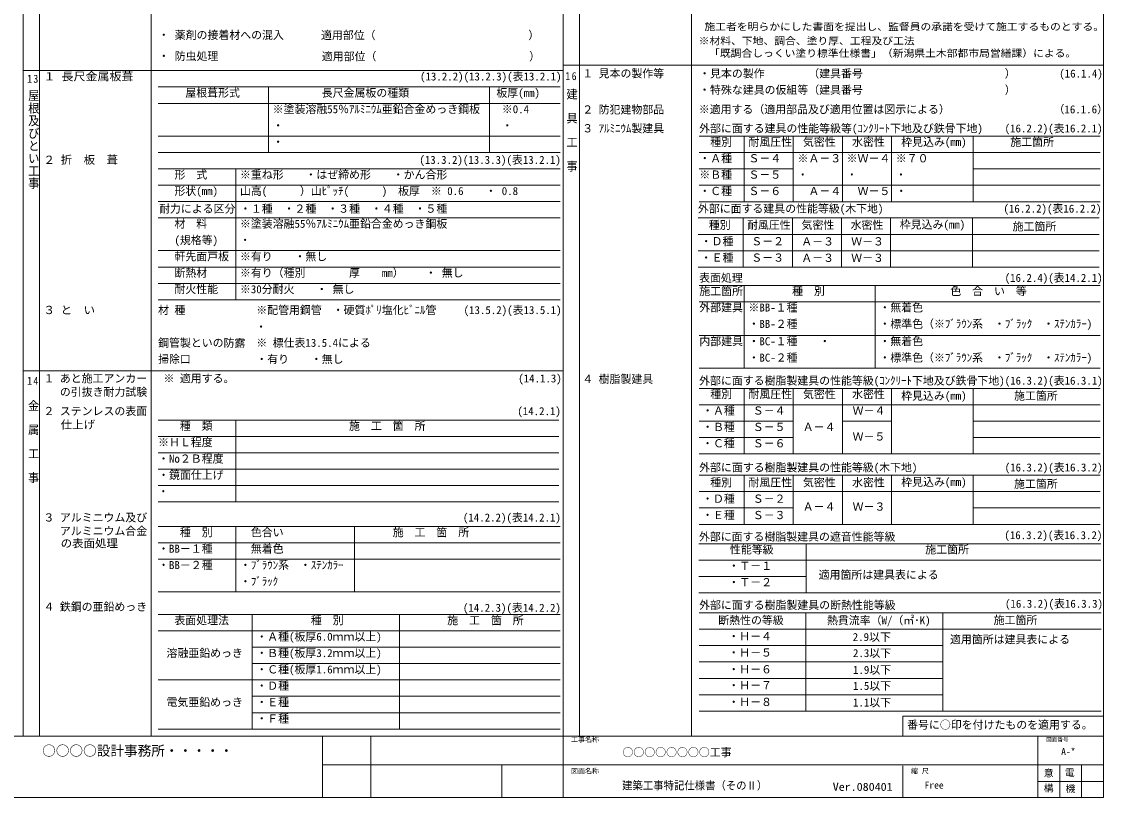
# Model space of a CAD drawing. Units: millimetres on the paper. Extents: x -395 to 397, y -284 to 286.
# Drawn here: x 0.9 to 397.4, y -283.7 to 0.7 of the extents above; entities that cross this region are included whole.
import ezdxf
from ezdxf.enums import TextEntityAlignment as Align

# ---------------------------------------------------------------- set-up
doc = ezdxf.new("R2010")
doc.units = ezdxf.units.MM
for name, color, linetype, lineweight in [('0-1', 4, 'Continuous', 9), ('0-2_文字', 7, 'Continuous', 9), ('0-F_ﾀｲﾄﾙ', 5, 'Continuous', 9)]:
    doc.layers.add(name, color=color, linetype=linetype, lineweight=lineweight)
doc.styles.add('@ＭＳ ゴシック', font='')
doc.styles.add('ＭＳ ゴシック', font='')
doc.styles.get('@ＭＳ ゴシック').set_extended_font_data('@MS Gothic')
doc.styles.get('ＭＳ ゴシック').set_extended_font_data('MS Gothic')

msp = doc.modelspace()

# ---------------------------------------------------------------- linework, layer by layer
at = {"layer": '0-1'}
for p, q in [((1.369, 286.235), (1.369, -261.265)), ((7.369, 286.235), (7.369, -261.265)), ((48.369, 286.235), (48.369, -261.265)), ((199.369, 286.235), (199.369, -261.265)), ((205.369, 286.235), (205.369, -261.265)), ((246.369, 286.235), (246.369, -261.265)), ((199.369, -15.258), (397.369, -15.258)), ((1.369, -17.265), (199.369, -17.265)), ((50.869, -23.265), (198.245, -23.265)), ((91.369, -23.265), (91.369, -47.265)), ((172.34, -23.265), (172.34, -47.265)), ((50.869, -29.265), (198.245, -29.265)), ((50.869, -41.265), (198.245, -41.265)), ((249.192, -41.319), (396.194, -41.319)), ((265.692, -41.319), (265.692, -65.319)), ((283.692, -41.319), (283.692, -65.319)), ((301.692, -41.319), (301.692, -65.319)), ((319.692, -41.319), (319.692, -65.319)), ((349.692, -41.319), (349.692, -65.319)), ((50.869, -47.265), (198.245, -47.265)), ((249.192, -47.319), (396.194, -47.319)), ((50.869, -53.265), (198.245, -53.265)), ((79.369, -53.265), (79.369, -101.265)), ((249.192, -53.319), (283.692, -53.319)), ((349.692, -53.319), (396.194, -53.319)), ((50.869, -59.265), (198.245, -59.265)), ((249.192, -59.319), (396.194, -59.319)), ((50.869, -65.265), (198.245, -65.265)), ((249.192, -65.319), (396.194, -65.319)), ((50.869, -71.265), (198.245, -71.265)), ((248.869, -71.296), (395.871, -71.296)), ((265.369, -71.296), (265.369, -89.296)), ((283.369, -71.296), (283.369, -89.296)), ((301.369, -71.296), (301.369, -89.296)), ((319.369, -71.296), (319.369, -89.296)), ((349.369, -71.431), (349.369, -89.296)), ((248.869, -77.296), (395.871, -77.296)), ((50.869, -83.265), (198.245, -83.265)), ((248.869, -83.296), (283.369, -83.296)), ((283.369, -83.296), (395.871, -83.296)), ((50.869, -89.265), (198.245, -89.265)), ((248.869, -89.296), (283.369, -89.296)), ((283.369, -89.296), (395.871, -89.296)), ((50.869, -95.265), (198.245, -95.265)), ((249.192, -96.003), (396.194, -96.003)), ((265.692, -96.003), (265.692, -126.381)), ((313.692, -96.003), (313.692, -126.373)), ((50.869, -101.265), (198.245, -101.265)), ((249.192, -102.003), (396.194, -102.003)), ((249.192, -114.381), (396.194, -114.381)), ((249.192, -126.381), (396.194, -126.381)), ((1.369, -127.382), (199.369, -127.382)), ((249.192, -133.803), (396.194, -133.803)), ((265.692, -133.803), (265.692, -157.803)), ((283.692, -133.803), (283.692, -157.803)), ((301.692, -133.803), (301.692, -157.803)), ((319.692, -133.803), (319.692, -157.803)), ((349.692, -133.803), (349.692, -157.803)), ((249.192, -139.803), (396.194, -139.803)), ((50.869, -145.382), (197.766, -145.382)), ((79.369, -145.382), (79.369, -175.382)), ((249.192, -145.803), (283.692, -145.803)), ((301.692, -145.803), (319.692, -145.803)), ((349.692, -145.803), (396.194, -145.803)), ((50.869, -151.382), (197.766, -151.382)), ((249.192, -151.803), (283.692, -151.803)), ((349.692, -151.803), (396.194, -151.803)), ((50.869, -157.382), (197.766, -157.382)), ((249.192, -157.803), (396.194, -157.803)), ((50.869, -163.382), (197.766, -163.382)), ((249.192, -165.598), (396.194, -165.598)), ((265.692, -165.598), (265.692, -183.598)), ((283.692, -165.598), (283.692, -183.598)), ((301.692, -165.598), (301.692, -183.598)), ((319.692, -165.598), (319.692, -183.598)), ((349.692, -165.732), (349.692, -183.598)), ((50.869, -169.382), (197.766, -169.382)), ((249.192, -171.598), (396.194, -171.598)), ((50.869, -175.382), (197.766, -175.382)), ((249.192, -177.598), (283.692, -177.598)), ((349.692, -177.598), (396.194, -177.598)), ((50.869, -184.382), (198.245, -184.382)), ((79.369, -184.382), (79.369, -208.382)), ((122.845, -184.382), (122.845, -208.382)), ((249.192, -183.598), (283.692, -183.598)), ((283.692, -183.598), (396.194, -183.598)), ((50.869, -190.382), (198.245, -190.382)), ((249.126, -190.724), (396.475, -190.724)), ((288.411, -208.724), (288.411, -190.724)), ((50.869, -196.382), (198.245, -196.382)), ((249.126, -196.724), (396.475, -196.724)), ((249.126, -202.724), (288.411, -202.724)), ((50.869, -208.382), (198.245, -208.382)), ((249.126, -208.724), (396.475, -208.724)), ((50.869, -216.634), (198.245, -216.634)), ((85.369, -216.634), (85.369, -258.634)), ((139.369, -216.634), (139.369, -258.634)), ((249.192, -216.051), (396.541, -216.051)), ((288.329, -252.051), (288.329, -216.051)), ((338.545, -252.051), (338.545, -216.051)), ((50.869, -222.634), (198.245, -222.634)), ((249.192, -222.051), (396.541, -222.051)), ((85.369, -228.634), (198.245, -228.634)), ((249.192, -228.051), (338.545, -228.051)), ((85.369, -234.634), (198.245, -234.634)), ((249.192, -234.051), (338.545, -234.051)), ((50.869, -240.634), (198.245, -240.634)), ((249.192, -240.051), (338.545, -240.051)), ((85.369, -246.634), (198.245, -246.634)), ((249.192, -246.051), (338.545, -246.051)), ((249.192, -246.051), (338.545, -246.051)), ((85.369, -252.634), (198.245, -252.634)), ((249.192, -252.051), (396.541, -252.051)), ((249.192, -252.051), (396.541, -252.051)), ((50.869, -258.634), (198.245, -258.634))]:
    msp.add_line(p, q, dxfattribs=at)
at = {"layer": '0-2_文字', "color": 4}
msp.add_line((301.768, -145.76), (319.768, -145.76), dxfattribs=at)
at = {"layer": '0-F_ﾀｲﾄﾙ', "color": 7}
for p, q in [((-394.631, -261.265), (397.369, -261.265)), ((-394.631, -261.265), (397.369, -261.265)), ((111.119, -261.265), (111.119, -283.681)), ((128.869, -261.265), (128.869, -283.681)), ((199.369, -259.665), (199.369, -283.681)), ((373.369, -261.265), (373.369, -283.681)), ((111.119, -271.765), (397.369, -271.765)), ((176.869, -271.765), (176.869, -283.681)), ((323.836, -272.149), (323.836, -283.681)), ((381.369, -271.765), (381.369, -283.681)), ((389.369, -271.765), (389.369, -283.681)), ((373.369, -277.915), (397.369, -277.915)), ((397.369, -283.681), (-394.631, -283.681))]:
    msp.add_line(p, q, dxfattribs=at)
for points in [[(-81.537, 286.235), (397.369, 286.235), (397.369, -283.681)], [(397.369, -253.873), (323.836, -253.873), (323.836, -261.265)]]:
    msp.add_lwpolyline(points, dxfattribs=at)

# ---------------------------------------------------------------- texts
at = {"layer": '0-2_文字', "style": 'ＭＳ ゴシック'}
for s, height, width, p in [('施工者を明らかにした書面を提出し、監督員の承諾を受けて施工するものとする。', 2.639, 1.1, (251.132, -3.292)), ('※材料、下地、調合、塗り厚、工程及び工法', 2.639, 1.1, (249.019, -8.491)), ('\u3000「既調合しっくい塗り標準仕様書」（新潟県土木部都市局営繕課）による。', 2.639, 1.1, (248.869, -13.02)), ('１ 長尺金属板葺', 2.933, 1.1, (8.869, -21.765)), ('２ 折\u3000板\u3000葺', 2.933, 1.05, (8.869, -52.333)), ('・', 2.933, 0.95, (285.268, -57.775)), ('・', 2.933, 0.95, (303.268, -57.775)), ('・', 2.933, 0.95, (321.268, -57.775)), ('・', 2.933, 0.95, (80.869, -81.765)), ('３ と\u3000い', 2.933, 1.05, (8.869, -107.401)), ('\u3000 仕上げ', 2.933, 1.05, (8.869, -149.406)), ('・', 2.933, 0.95, (50.869, -173.882)), ('\u3000 の表面処理', 2.933, 1.05, (8.869, -192.911))]:
    msp.add_text(s, height=height, dxfattribs=dict(at, width=width)).set_placement(p, align=Align.BOTTOM_LEFT)
for s, p in [('・ 薬剤の接着材への混入', (50.976, -6.573)), ('\u3000適用部位（\u3000\u3000\u3000\u3000\u3000\u3000\u3000\u3000\u3000\u3000\u3000\u3000\u3000\u3000） ', (106.582, -6.634)), ('・ 防虫処理', (50.976, -14.307)), ('\u3000適用部位（\u3000\u3000\u3000\u3000\u3000\u3000\u3000\u3000\u3000\u3000\u3000\u3000\u3000\u3000） ', (106.9, -14.402)), ('\u3000\u3000\u3000\u3000\u3000\u3000\u3000\u3000\u3000\u3000\u3000\u3000\u3000\u3000\u3000\u3000\u3000\u3000\u3000\u3000\u3000\u3000\u3000\u3000(13.2.2)(13.2.3)(表13.2.1)', (50.869, -21.765)), ('１ 見本の製作等', (206.373, -20.646)), ('・見本の製作\u3000\u3000\u3000\u3000（建具番号\u3000\u3000\u3000\u3000\u3000\u3000\u3000\u3000\u3000\u3000\u3000\u3000\u3000）\u3000\u3000  \u3000(16.1.4)', (249.192, -20.689)), ('\u3000屋根葺形式', (56.869, -27.765)), ('長尺金属板の種類', (110.869, -27.765)), ('\u3000板厚(mm)', (170.869, -27.765)), ('・特殊な建具の仮組等（建具番号\u3000\u3000\u3000\u3000\u3000\u3000\u3000\u3000\u3000\u3000\u3000\u3000\u3000）', (249.192, -26.689)), ('※塗装溶融55％ｱﾙﾐﾆｳﾑ亜鉛合金めっき鋼板', (92.869, -33.765)), ('※0.4', (176.869, -33.765)), ('２ 防犯建物部品', (206.373, -33.908)), ('※適用する（適用部品及び適用位置は図示による）\u3000 \u3000\u3000\u3000\u3000\u3000\u3000\u3000\u3000（16.1.6）', (249.081, -33.813)), ('・\u3000\u3000\u3000\u3000\u3000\u3000', (92.869, -39.765)), ('・\u3000', (176.869, -39.765)), ('３ ｱﾙﾐﾆｳﾑ製建具', (206.373, -40.804)), ('外部に面する建具の性能等級等(ｺﾝｸﾘｰﾄ下地及び鉄骨下地)    (16.2.2)(表16.2.1)', (249.192, -40.799)), ('・\u3000\u3000\u3000\u3000\u3000\u3000', (92.869, -45.765)), ('\u3000種別', (249.268, -45.775)), ('耐風圧性', (267.268, -45.775)), (' 気密性', (285.268, -45.775)), (' 水密性', (303.268, -45.775)), (' 枠見込み(mm)', (321.268, -45.775)), ('施工箇所', (363.268, -45.775)), ('                                                (13.3.2)(13.3.3)(表13.2.1)', (50.869, -52.333)), ('・Ａ種', (249.268, -51.775)), ('Ｓ－４', (267.268, -51.775)), ('※Ａ－３', (285.268, -51.775)), ('※Ｗ－４', (303.268, -51.775)), ('※７０', (321.268, -51.775)), ('形\u3000式', (56.869, -57.765)), ('※重ね形\u3000\u3000・はぜ締め形\u3000\u3000・かん合形', (80.869, -57.765)), ('※Ｂ種', (249.268, -57.775)), ('Ｓ－５', (267.268, -57.775)), ('山高(\u3000\u3000\u3000）山ﾋﾟｯﾁ(\u3000\u3000\u3000)\u3000板厚\u3000※ 0.6\u3000\u3000・ 0.8', (80.869, -63.765)), ('形状(mm)', (56.869, -63.765)), ('・Ｃ種', (249.268, -63.775)), ('Ｓ－６', (267.268, -63.775)), ('\u3000Ａ－４', (285.268, -63.775)), ('\u3000Ｗ－５', (303.268, -63.775)), ('・\u3000', (321.268, -63.775)), ('耐力による区分', (51.213, -70.247)), ('・１種\u3000・２種\u3000・３種\u3000・４種\u3000・５種', (80.869, -70.247)), ('外部に面する建具の性能等級(木下地)\u3000\u3000\u3000\u3000\u3000\u3000\u3000\u3000\u3000\u3000\u3000(16.2.2)(表16.2.2)', (248.741, -70.203)), ('材\u3000料', (56.869, -75.765)), ('※塗装溶融55％ｱﾙﾐﾆｳﾑ亜鉛合金めっき鋼板', (80.869, -75.765)), ('\u3000種別', (248.741, -76.203)), ('耐風圧性', (266.741, -76.203)), (' 気密性', (284.741, -76.203)), (' 水密性', (302.741, -76.203)), (' 枠見込み(mm)', (320.741, -76.043)), ('施工箇所', (364.11, -76.752)), ('(規格等)', (56.869, -81.765)), ('・Ｄ種', (249.763, -82.203)), ('Ｓ－２', (268.331, -82.203)), ('Ａ－３', (286.641, -82.249)), ('Ｗ－３', (304.926, -82.249)), ('軒先面戸板', (56.869, -87.765)), ('※有り\u3000\u3000・無し', (80.869, -87.765)), ('・Ｅ種', (249.763, -88.203)), ('Ｓ－３', (268.331, -88.203)), ('Ａ－３', (286.641, -88.264)), ('Ｗ－３', (304.926, -88.264)), ('断熱材', (56.869, -93.765)), ('※有り（種別\u3000\u3000\u3000\u3000厚\u3000\u3000mm）\u3000\u3000・ 無し', (80.869, -93.765)), ('表面処理   \u3000\u3000\u3000\u3000\u3000\u3000\u3000\u3000\u3000\u3000\u3000\u3000\u3000\u3000\u3000\u3000\u3000\u3000\u3000\u3000\u3000\u3000 (16.2.4)(表14.2.1)', (249.192, -95.584)), ('耐火性能', (56.869, -99.765)), ('※30分耐火\u3000\u3000・ 無し', (80.869, -99.765)), ('施工箇所', (249.268, -100.459)), ('\u3000\u3000\u3000  種\u3000別', (267.268, -100.459)), ('\u3000\u3000\u3000\u3000\u3000\u3000 色\u3000合\u3000い\u3000等', (315.268, -100.459)), ('外部建具', (249.268, -106.459)), ('※BB-１種', (267.268, -106.459)), ('・無着色', (315.268, -106.459)), ('材 種\u3000\u3000\u3000\u3000\u3000\u3000 ※配管用鋼管\u3000・硬質ﾎﾟﾘ塩化ﾋﾞﾆﾙ管 \u3000  (13.5.2)(表13.5.1)', (50.869, -107.401)), ('\u3000\u3000\u3000\u3000\u3000\u3000\u3000\u3000\u3000・\u3000', (50.613, -113.523)), ('・BB-２種', (267.268, -112.459)), ('・標準色（※ﾌﾞﾗｳﾝ系\u3000・ﾌﾞﾗｯｸ\u3000・ｽﾃﾝｶﾗｰ)', (315.268, -112.459)), ('内部建具', (249.268, -118.837)), ('・BC-１種\u3000\u3000・\u3000\u3000', (267.268, -118.837)), ('・無着色', (315.268, -118.837)), ('鋼管製といの防露\u3000※ 標仕表13.5.4による', (50.869, -119.401)), ('掃除口\u3000\u3000\u3000\u3000\u3000\u3000・有り\u3000\u3000・無し', (50.869, -125.401)), ('・BC-２種', (267.268, -124.837)), ('・標準色（※ﾌﾞﾗｳﾝ系\u3000・ﾌﾞﾗｯｸ\u3000・ｽﾃﾝｶﾗｰ)', (315.268, -124.837)), ('１ あと施工アンカー', (8.869, -132.451)), (' ※ 適用する。\u3000\u3000\u3000\u3000\u3000\u3000\u3000\u3000\u3000\u3000\u3000\u3000\u3000\u3000\u3000\u3000\u3000\u3000\u3000\u3000\u3000\u3000\u3000\u3000\u3000\u3000(14.1.3)', (50.869, -132.451)), ('４ 樹脂製建具', (206.373, -132.684)), ('外部に面する樹脂製建具の性能等級(ｺﾝｸﾘｰﾄ下地及び鉄骨下地)(16.3.2)(表16.3.1)', (249.192, -133.271)), (' \u3000の引抜き耐力試験', (8.869, -137.404)), ('\u3000種別', (249.268, -138.26)), ('耐風圧性', (267.268, -138.26)), (' 気密性', (285.268, -138.26)), (' 水密性', (303.268, -138.26)), (' 枠見込み(mm)', (321.268, -138.826)), ('施工箇所', (364.637, -138.809)), ('２ ステンレスの表面', (8.869, -144.451)), ('                                                                  (14.2.1)', (50.869, -144.451)), ('・Ａ種', (250.29, -144.26)), ('Ｓ－４', (268.858, -144.26)), ('Ｗ－４', (305.453, -144.26)), ('\u3000\u3000種\u3000類', (50.869, -149.882)), ('\u3000\u3000\u3000\u3000\u3000\u3000\u3000\u3000\u3000\u3000施\u3000工\u3000箇\u3000所', (80.869, -149.882)), ('・Ｂ種', (250.29, -150.26)), ('Ｓ－５', (268.858, -150.26)), ('Ａ－４', (287.168, -150.26)), ('\u3000Ｗ－５', (301.453, -153.76)), ('※ＨＬ程度', (50.869, -155.882)), ('・Ｃ種', (250.29, -156.26)), ('Ｓ－６', (268.858, -156.26)), ('・No２Ｂ程度', (50.869, -161.882)), ('外部に面する樹脂製建具の性能等級(木下地)\u3000\u3000\u3000\u3000\u3000\u3000\u3000\u3000(16.3.2)(表16.3.2)', (249.192, -165.091)), ('・鏡面仕上げ', (50.869, -167.882)), ('\u3000種別', (249.268, -170.572)), ('耐風圧性', (267.268, -170.572)), (' 気密性', (285.268, -170.572)), (' 水密性', (303.268, -170.572)), (' 枠見込み(mm)', (321.268, -170.411)), ('施工箇所', (364.637, -171.121)), ('・Ｄ種', (250.29, -176.572)), ('Ｓ－２', (268.858, -176.572)), ('・Ｅ種', (250.29, -182.572)), ('Ａ－４', (287.168, -179.471)), ('Ｗ－３', (305.453, -179.471)), ('３ アルミニウム及び', (8.869, -183.451)), ('                                                        (14.2.2)(表14.2.1)', (50.869, -183.451)), ('Ｓ－３', (268.858, -182.572)), ('\u3000 アルミニウム合金', (8.869, -188.386)), ('\u3000\u3000種\u3000別', (50.869, -188.882)), ('\u3000色合い', (80.869, -188.882)), ('\u3000\u3000\u3000\u3000\u3000\u3000\u3000\u3000施\u3000工\u3000箇\u3000所', (104.869, -188.882)), ('外部に面する樹脂製建具の遮音性能等級', (249.126, -190.459)), ('  \u3000(16.3.2)(表16.3.2)', (353.091, -189.909)), ('・BB－１種', (50.869, -194.882)), ('\u3000無着色', (80.869, -194.882)), ('性能等級', (260.484, -195.181)), ('施工箇所', (332.093, -195.181)), ('・BB－２種', (50.869, -200.882)), ('・ﾌﾞﾗｳﾝ系  ・ｽﾃﾝｶﾗｰ', (80.869, -200.882)), ('・Ｔ－１', (259.931, -201.181)), ('適用箇所は建具表による', (293.01, -204.428)), ('・ﾌﾞﾗｯｸ', (80.869, -206.882)), ('・Ｔ－２', (259.931, -207.181)), ('４ 鉄鋼の亜鉛めっき', (8.869, -216.154)), ('                                                        (14.2.3)(表14.2.2)', (50.869, -216.527)), ('外部に面する樹脂製建具の断熱性能等級', (249.192, -215.539)), ('  \u3000(16.3.2)(表16.3.3)', (353.322, -215.038)), ('   表面処理法\u3000', (50.869, -221.134)), ('\u3000\u3000\u3000\u3000\u3000種\u3000別', (86.869, -221.134)), ('\u3000\u3000\u3000\u3000施\u3000工\u3000箇\u3000所', (140.869, -221.134)), ('断熱性の等級', (256.211, -221.096)), ('熱貫流率（W/（㎡･K)', (296.045, -221.146)), ('施工箇所', (357.154, -221.043)), ('・Ａ種(板厚6.0ｍｍ以上)', (86.869, -227.134)), ('・Ｈ－４', (259.875, -226.992)), ('2.9以下', (305.487, -227.25)), ('適用箇所は建具表による', (341.157, -228.12)), ('溶融亜鉛めっき', (53.951, -233.134)), ('・Ｂ種(板厚3.2ｍｍ以上)', (86.869, -233.134)), ('・Ｈ－５', (259.875, -232.955)), ('2.3以下', (305.587, -233.136)), ('・Ｃ種(板厚1.6ｍｍ以上)', (86.869, -239.134)), ('・Ｈ－６', (259.875, -239.106)), ('1.9以下', (305.587, -239.287)), ('・Ｄ種', (86.869, -245.134)), ('・Ｈ－７', (259.875, -244.975)), ('1.5以下', (305.587, -245.156)), ('電気亜鉛めっき', (53.951, -251.134)), ('・Ｅ種', (86.869, -251.134)), ('・Ｈ－８', (259.875, -251.075)), ('1.1以下', (305.587, -251.256)), ('・Ｆ種', (86.869, -257.134))]:
    msp.add_text(s, height=2.933, dxfattribs=at).set_placement(p, align=Align.BOTTOM_LEFT)
at = {"layer": '0-2_文字', "style": '@ＭＳ ゴシック'}
for s, width, p in [(' 屋根及びとい工事', 1.15, (2.869, -21.765)), ('\u3000建\u3000具\u3000工\u3000事', 1.1, (200.169, -19.244)), ('\u3000金\u3000属\u3000工\u3000事', 1.1, (2.804, -133.441))]:
    msp.add_text(s, height=2.933, rotation=270, dxfattribs=dict(at, width=width)).set_placement(p, align=Align.BOTTOM_LEFT)
at = {"layer": '0-2_文字', "char_height": 2.933, "attachment_point": 7, "style": 'ＭＳ ゴシック'}
for s, insert in [('\\T1.28;\\W0.9;13', (2.869, -21.765)), ('\\T1.28;\\W0.9;16', (200.169, -20.789)), ('\\T1.28;\\W0.9;14', (2.869, -132.451))]:
    msp.add_mtext(s, dxfattribs=dict(at, insert=insert))
at = {"layer": '0-F_ﾀｲﾄﾙ', "color": 7, "style": 'ＭＳ ゴシック'}
for s, height, p in [('番号に○印を付けたものを適用する。', 2.933, (325.438, -259.421)), ('工事名称', 1.833, (202.23, -263.915)), ('図面番号', 1.466, (376.369, -263.665)), ('○○○○設計事務所・・・・・', 3.666, (8.379, -269.517)), ('○○○○○○○○工事', 2.933, (221.082, -269.517)), ('A-*', 2.566, (381.903, -268.963)), ('図面名称', 1.833, (202.23, -275.515)), ('縮 尺', 1.833, (326.836, -275.515)), ('意', 2.566, (375.533, -276.828)), ('電', 2.566, (383.255, -276.69)), ('Free', 2.566, (331.836, -281.265)), ('構', 2.566, (375.487, -282.344)), ('機', 2.566, (383.531, -282.528))]:
    msp.add_text(s, height=height, dxfattribs=at).set_placement(p, align=Align.BOTTOM_LEFT)
at = {"layer": '0-F_ﾀｲﾄﾙ', "color": 7, "style": 'ＭＳ ゴシック', "width": 0.95}
msp.add_text('建築工事特記仕様書（そのⅡ）', height=2.933, dxfattribs=at).set_placement((220.971, -281.678), align=Align.BOTTOM_LEFT)
at = {"layer": '0-F_ﾀｲﾄﾙ', "color": 3, "style": 'ＭＳ ゴシック', "width": 1.1}
msp.add_text('Ver.080401', height=2.933, dxfattribs=at).set_placement((298.175, -282.165), align=Align.BOTTOM_LEFT)

doc.saveas('drawing.dxf')
